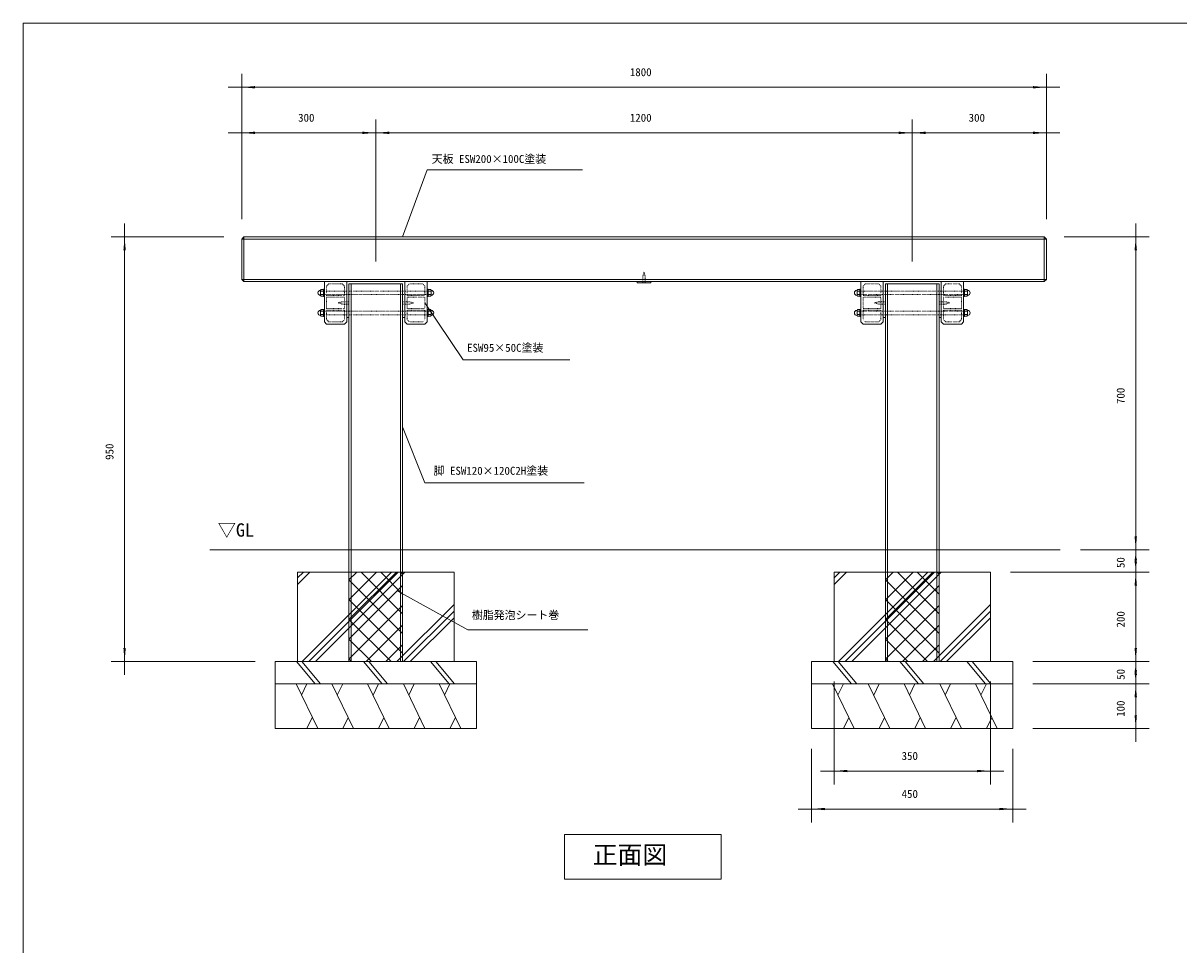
# Model space of a CAD drawing. Units: millimetres, scale not verified. Extents: x -2925 to 2925, y -2062 to 2062.
# Drawn here: x -2925 to -340, y 0 to 2062 of the extents above; entities that cross this region are included whole.
import ezdxf
from ezdxf.enums import TextEntityAlignment as Align

# ---------------------------------------------------------------- set-up
doc = ezdxf.new("R2010")
doc.units = ezdxf.units.MM
doc.header["$LTSCALE"] = 10
doc.linetypes.add('USER5', pattern=[0.208282, 0.069427, -0.138855])
doc.layers.add('0-1_IMPORTED', color=30, linetype='Continuous', lineweight=18)
doc.styles.add('ＭＳ ゴシック', font='')
doc.styles.get('ＭＳ ゴシック').set_extended_font_data('MS Gothic')

msp = doc.modelspace()

# ---------------------------------------------------------------- linework, layer by layer
at = {"layer": '0-1_IMPORTED', "color": 1}
for p, q in [((-2436, 1624), (-2436, 1949)), ((-636, 1624), (-636, 1949)), ((-2436, 1919), (-2466, 1919)), ((-636, 1919), (-2436, 1919)), ((-606, 1919), (-636, 1919)), ((-2436, 1624), (-2436, 1847)), ((-2136, 1529), (-2136, 1847)), ((-2136, 1529), (-2136, 1847)), ((-936, 1529), (-936, 1847)), ((-936, 1529), (-936, 1847)), ((-636, 1624), (-636, 1847)), ((-2466, 1817), (-2436, 1817)), ((-2436, 1817), (-2136, 1817)), ((-2166, 1817), (-2136, 1817)), ((-2136, 1817), (-2106, 1817)), ((-2136, 1817), (-936, 1817)), ((-966, 1817), (-936, 1817)), ((-936, 1817), (-906, 1817)), ((-936, 1817), (-636, 1817)), ((-636, 1817), (-606, 1817)), ((-2698, 1584), (-2698, 1614)), ((-436, 1584), (-436, 1614)), ((-2476, 1584), (-2728, 1584)), ((-2698, 634), (-2698, 1584)), ((-596, 1584), (-406, 1584)), ((-436, 884), (-436, 1584)), ((-436, 884), (-436, 914)), ((-559.88, 884), (-406, 884)), ((-559.88, 884), (-406, 884)), ((-436, 834), (-436, 884)), ((-436, 854), (-436, 884)), ((-436, 834), (-436, 864)), ((-716, 834), (-406, 834)), ((-716, 834), (-406, 834)), ((-436, 634), (-436, 834)), ((-436, 804), (-436, 834)), ((-2086.83, 791.09), (-1930.35, 704.65)), ((-1930.35, 704.65), (-1662, 704.65)), ((-436, 634), (-436, 664)), ((-2406, 634), (-2728, 634)), ((-2698, 604), (-2698, 634)), ((-666, 634), (-406, 634)), ((-666, 634), (-406, 634)), ((-436, 584), (-436, 634)), ((-436, 604), (-436, 634)), ((-436, 584), (-436, 614)), ((-1111, 589), (-1111, 359)), ((-761, 589), (-761, 359)), ((-666, 584), (-406, 584)), ((-666, 584), (-406, 584)), ((-436, 484), (-436, 584)), ((-436, 554), (-436, 584)), ((-666, 484), (-406, 484)), ((-436, 454), (-436, 484)), ((-1161, 439), (-1161, 274)), ((-711, 439), (-711, 274)), ((-1141, 389), (-1111, 389)), ((-1111, 389), (-761, 389)), ((-761, 389), (-731, 389)), ((-1191, 304), (-1161, 304)), ((-1161, 304), (-711, 304)), ((-711, 304), (-681, 304))]:
    msp.add_line(p, q, dxfattribs=at)
at = {"layer": '0-1_IMPORTED'}
for p, q in [((-2436, 1579), (-636, 1579)), ((-2431, 1584), (-2431, 1484)), ((-641, 1584), (-641, 1484)), ((-2436, 1489), (-636, 1489)), ((-2191, 1479), (-2191, 634)), ((-2081, 1479), (-2081, 634)), ((-991, 1479), (-991, 634)), ((-881, 1479), (-881, 634)), ((-2259.75, 1464.75), (-2259.5, 1464.75)), ((-2259.75, 1453.25), (-2259.5, 1453.25)), ((-2259.5, 1464.75), (-2258.49, 1466.5)), ((-2259.5, 1464.75), (-2259.5, 1453.25)), ((-2259.5, 1462.74), (-2253, 1462.74)), ((-2259.5, 1455.26), (-2253, 1455.26)), ((-2259.5, 1453.25), (-2258.49, 1451.5)), ((-2258.49, 1466.5), (-2254.01, 1466.5)), ((-2258.49, 1451.5), (-2254.01, 1451.5)), ((-2253, 1464.75), (-2254.01, 1466.5)), ((-2253, 1453.25), (-2254.01, 1451.5)), ((-2253, 1464.75), (-2253, 1453.25)), ((-2019, 1464.75), (-2017.99, 1466.5)), ((-2019, 1464.75), (-2019, 1453.25)), ((-2012.5, 1462.74), (-2019, 1462.74)), ((-2012.5, 1455.26), (-2019, 1455.26)), ((-2019, 1453.25), (-2017.99, 1451.5)), ((-2013.51, 1466.5), (-2017.99, 1466.5)), ((-2013.51, 1451.5), (-2017.99, 1451.5)), ((-2012.5, 1464.75), (-2013.51, 1466.5)), ((-2012.5, 1453.25), (-2013.51, 1451.5)), ((-2012.25, 1464.75), (-2012.5, 1464.75)), ((-2012.5, 1464.75), (-2012.5, 1453.25)), ((-2012.25, 1453.25), (-2012.5, 1453.25)), ((-1059.75, 1464.75), (-1059.5, 1464.75)), ((-1059.75, 1453.25), (-1059.5, 1453.25)), ((-1059.5, 1464.75), (-1058.49, 1466.5)), ((-1059.5, 1464.75), (-1059.5, 1453.25)), ((-1059.5, 1462.74), (-1053, 1462.74)), ((-1059.5, 1455.26), (-1053, 1455.26)), ((-1059.5, 1453.25), (-1058.49, 1451.5)), ((-1058.49, 1466.5), (-1054.01, 1466.5)), ((-1058.49, 1451.5), (-1054.01, 1451.5)), ((-1053, 1464.75), (-1054.01, 1466.5)), ((-1053, 1453.25), (-1054.01, 1451.5)), ((-1053, 1464.75), (-1053, 1453.25)), ((-819, 1464.75), (-817.99, 1466.5)), ((-819, 1464.75), (-819, 1453.25)), ((-812.5, 1462.74), (-819, 1462.74)), ((-812.5, 1455.26), (-819, 1455.26)), ((-819, 1453.25), (-817.99, 1451.5)), ((-813.51, 1466.5), (-817.99, 1466.5)), ((-813.51, 1451.5), (-817.99, 1451.5)), ((-812.5, 1464.75), (-813.51, 1466.5)), ((-812.5, 1453.25), (-813.51, 1451.5)), ((-812.25, 1464.75), (-812.5, 1464.75)), ((-812.5, 1464.75), (-812.5, 1453.25)), ((-812.25, 1453.25), (-812.5, 1453.25)), ((-2259.75, 1419.75), (-2259.5, 1419.75)), ((-2259.75, 1408.25), (-2259.5, 1408.25)), ((-2259.5, 1419.75), (-2258.49, 1421.5)), ((-2259.5, 1408.25), (-2259.5, 1419.75)), ((-2259.5, 1417.74), (-2253, 1417.74)), ((-2259.5, 1410.26), (-2253, 1410.26)), ((-2259.5, 1408.25), (-2258.49, 1406.5)), ((-2258.49, 1421.5), (-2254.01, 1421.5)), ((-2258.49, 1406.5), (-2254.01, 1406.5)), ((-2253, 1419.75), (-2254.01, 1421.5)), ((-2253, 1408.25), (-2254.01, 1406.5)), ((-2253, 1408.25), (-2253, 1419.75)), ((-2019, 1419.75), (-2017.99, 1421.5)), ((-2019, 1408.25), (-2019, 1419.75)), ((-2012.5, 1417.74), (-2019, 1417.74)), ((-2012.5, 1410.26), (-2019, 1410.26)), ((-2019, 1408.25), (-2017.99, 1406.5)), ((-2013.51, 1421.5), (-2017.99, 1421.5)), ((-2013.51, 1406.5), (-2017.99, 1406.5)), ((-2012.5, 1419.75), (-2013.51, 1421.5)), ((-2012.5, 1408.25), (-2013.51, 1406.5)), ((-2012.25, 1419.75), (-2012.5, 1419.75)), ((-2012.5, 1408.25), (-2012.5, 1419.75)), ((-2012.25, 1408.25), (-2012.5, 1408.25)), ((-1059.75, 1419.75), (-1059.5, 1419.75)), ((-1059.75, 1408.25), (-1059.5, 1408.25)), ((-1059.5, 1419.75), (-1058.49, 1421.5)), ((-1059.5, 1408.25), (-1059.5, 1419.75)), ((-1059.5, 1417.74), (-1053, 1417.74)), ((-1059.5, 1410.26), (-1053, 1410.26)), ((-1059.5, 1408.25), (-1058.49, 1406.5)), ((-1058.49, 1421.5), (-1054.01, 1421.5)), ((-1058.49, 1406.5), (-1054.01, 1406.5)), ((-1053, 1419.75), (-1054.01, 1421.5)), ((-1053, 1408.25), (-1054.01, 1406.5)), ((-1053, 1408.25), (-1053, 1419.75)), ((-819, 1419.75), (-817.99, 1421.5)), ((-819, 1408.25), (-819, 1419.75)), ((-812.5, 1417.74), (-819, 1417.74)), ((-812.5, 1410.26), (-819, 1410.26)), ((-819, 1408.25), (-817.99, 1406.5)), ((-813.51, 1421.5), (-817.99, 1421.5)), ((-813.51, 1406.5), (-817.99, 1406.5)), ((-812.5, 1419.75), (-813.51, 1421.5)), ((-812.5, 1408.25), (-813.51, 1406.5)), ((-812.25, 1419.75), (-812.5, 1419.75)), ((-812.5, 1408.25), (-812.5, 1419.75)), ((-812.25, 1408.25), (-812.5, 1408.25)), ((-2507, 884), (-604.88, 884)), ((-2311, 806.26), (-2283.26, 834)), ((-2311, 821.11), (-2298.11, 834)), ((-2300.83, 634), (-2100.83, 834)), ((-2285.98, 634), (-2085.98, 834)), ((-2271.13, 634), (-2071.13, 834)), ((-2196, 816.46), (-2178.46, 834)), ((-2196, 772.26), (-2134.26, 834)), ((-2196, 728.07), (-2090.07, 834)), ((-2076, 740.92), (-2169.08, 834)), ((-2076, 785.12), (-2124.88, 834)), ((-2076, 829.31), (-2080.69, 834)), ((-1111, 806.26), (-1083.26, 834)), ((-1111, 821.11), (-1098.11, 834)), ((-1100.83, 634), (-900.83, 834)), ((-1085.98, 634), (-885.98, 834)), ((-1071.13, 634), (-871.13, 834)), ((-996, 816.46), (-978.46, 834)), ((-996, 772.26), (-934.26, 834)), ((-996, 728.07), (-890.07, 834)), ((-876, 740.92), (-969.08, 834)), ((-876, 785.12), (-924.88, 834)), ((-876, 829.31), (-880.69, 834)), ((-2076, 696.73), (-2196, 816.73)), ((-2196, 683.87), (-2076, 803.87)), ((-876, 696.73), (-996, 816.73)), ((-996, 683.87), (-876, 803.87)), ((-2076, 652.53), (-2196, 772.53)), ((-2196, 639.68), (-2076, 759.68)), ((-2088.7, 634), (-1961, 761.7)), ((-876, 652.53), (-996, 772.53)), ((-996, 639.68), (-876, 759.68)), ((-888.7, 634), (-761, 761.7)), ((-2101.66, 634), (-2196, 728.34)), ((-2073.85, 634), (-1961, 746.85)), ((-2059, 634), (-1961, 732)), ((-901.66, 634), (-996, 728.34)), ((-873.85, 634), (-761, 746.85)), ((-859, 634), (-761, 732)), ((-2157.49, 634), (-2076, 715.49)), ((-957.49, 634), (-876, 715.49)), ((-2145.85, 634), (-2196, 684.15)), ((-945.85, 634), (-996, 684.15)), ((-2113.29, 634), (-2076, 671.29)), ((-913.29, 634), (-876, 671.29)), ((-2313.5, 634), (-2271.74, 584)), ((-2301.69, 634), (-2259.93, 584)), ((-2190.05, 634), (-2196, 639.95)), ((-2163.5, 634), (-2121.74, 584)), ((-2151.69, 634), (-2109.93, 584)), ((-2013.5, 634), (-1971.74, 584)), ((-2001.69, 634), (-1959.93, 584)), ((-1113.5, 634), (-1071.74, 584)), ((-1101.69, 634), (-1059.93, 584)), ((-990.05, 634), (-996, 639.95)), ((-963.5, 634), (-921.74, 584)), ((-951.69, 634), (-909.93, 584)), ((-813.5, 634), (-771.74, 584)), ((-801.69, 634), (-759.93, 584)), ((-2266, 484), (-2314.25, 584)), ((-2302.18, 559), (-2290.12, 584)), ((-2186, 484), (-2234.25, 584)), ((-2222.18, 559), (-2210.12, 584)), ((-2106, 484), (-2154.25, 584)), ((-2142.18, 559), (-2130.12, 584)), ((-2026, 484), (-2074.25, 584)), ((-2062.18, 559), (-2050.12, 584)), ((-1946, 484), (-1994.25, 584)), ((-1982.18, 559), (-1970.12, 584)), ((-1066, 484), (-1114.25, 584)), ((-1102.18, 559), (-1090.12, 584)), ((-986, 484), (-1034.25, 584)), ((-1022.18, 559), (-1010.12, 584)), ((-906, 484), (-954.25, 584)), ((-942.18, 559), (-930.12, 584)), ((-826, 484), (-874.25, 584)), ((-862.18, 559), (-850.12, 584)), ((-746, 484), (-794.25, 584)), ((-782.18, 559), (-770.12, 584)), ((-2278.06, 509), (-2290.12, 484)), ((-2198.06, 509), (-2210.12, 484)), ((-2118.06, 509), (-2130.12, 484)), ((-2038.06, 509), (-2050.12, 484)), ((-1958.06, 509), (-1970.12, 484)), ((-1078.06, 509), (-1090.12, 484)), ((-998.06, 509), (-1010.12, 484)), ((-918.06, 509), (-930.12, 484)), ((-838.06, 509), (-850.12, 484)), ((-758.06, 509), (-770.12, 484))]:
    msp.add_line(p, q, dxfattribs=at)
for points in [[(-2925, 2062.5), (2925, 2062.5), (2925, -2062.5), (-2925, -2062.5)], [(-2431, 1584), (-641, 1584), (-636, 1579), (-636, 1489), (-641, 1484), (-2431, 1484), (-2436, 1489), (-2436, 1579)], [(-2251, 1484), (-2251, 1394), (-2246, 1389), (-2206, 1389), (-2201, 1394), (-2201, 1484)], [(-2201, 1404), (-2201, 1479), (-2201, 1484), (-2196, 1484), (-2076, 1484), (-2071, 1484), (-2071, 1479), (-2071, 1404), (-2076, 1404), (-2076, 1479), (-2196, 1479), (-2196, 1404)], [(-2196, 1479), (-2076, 1479), (-2076, 634), (-2196, 634)], [(-2021, 1484), (-2021, 1394), (-2026, 1389), (-2066, 1389), (-2071, 1394), (-2071, 1484)], [(-1551, 1484), (-1521, 1484), (-1521, 1481), (-1551, 1481)], [(-1051, 1484), (-1051, 1394), (-1046, 1389), (-1006, 1389), (-1001, 1394), (-1001, 1484)], [(-871, 1404), (-871, 1479), (-871, 1484), (-876, 1484), (-996, 1484), (-1001, 1484), (-1001, 1479), (-1001, 1404), (-996, 1404), (-996, 1479), (-876, 1479), (-876, 1404)], [(-996, 1479), (-876, 1479), (-876, 634), (-996, 634)], [(-821, 1484), (-821, 1394), (-826, 1389), (-866, 1389), (-871, 1394), (-871, 1484)], [(-2251, 1467), (-2253, 1467), (-2253, 1451), (-2251, 1451)], [(-2021, 1467), (-2019, 1467), (-2019, 1451), (-2021, 1451)], [(-1051, 1467), (-1053, 1467), (-1053, 1451), (-1051, 1451)], [(-821, 1467), (-819, 1467), (-819, 1451), (-821, 1451)], [(-2251, 1406), (-2253, 1406), (-2253, 1422), (-2251, 1422)], [(-2021, 1406), (-2019, 1406), (-2019, 1422), (-2021, 1422)], [(-1051, 1406), (-1053, 1406), (-1053, 1422), (-1051, 1422)], [(-821, 1406), (-819, 1406), (-819, 1422), (-821, 1422)], [(-2311, 834), (-1961, 834), (-1961, 634), (-2311, 634)], [(-2196, 834), (-2076, 834), (-2076, 634), (-2196, 634)], [(-1111, 834), (-761, 834), (-761, 634), (-1111, 634)], [(-2361, 634), (-1911, 634), (-1911, 584), (-2361, 584)], [(-1161, 634), (-711, 634), (-711, 584), (-1161, 584)], [(-2361, 584), (-1911, 584), (-1911, 484), (-2361, 484)], [(-1161, 584), (-711, 584), (-711, 484), (-1161, 484)], [(-1713.7, 246.95), (-1363.7, 246.95), (-1363.7, 146.95), (-1713.7, 146.95)]]:
    msp.add_lwpolyline(points, close=True, dxfattribs=at)
at = {"layer": '0-1_IMPORTED', "color": 1}
for points in [[(-2076, 1584), (-2021, 1734), (-1674, 1734)], [(-2026, 1436.5), (-1940.4, 1309), (-1702, 1309)], [(-2076, 1159), (-2026, 1034), (-1670, 1034)]]:
    msp.add_lwpolyline(points, dxfattribs=at)
at = {"layer": '0-1_IMPORTED', "linetype": 'USER5'}
for points in [[(-1538.57, 1481), (-1533.43, 1481), (-1533.43, 1496), (-1536, 1505.45), (-1538.57, 1496)], [(-2206, 1474), (-2206, 1453), (-2246, 1453), (-2246, 1474), (-2241, 1479), (-2211, 1479)], [(-2026, 1474), (-2026, 1453), (-2066, 1453), (-2066, 1474), (-2061, 1479), (-2031, 1479)], [(-1046, 1474), (-1046, 1453), (-1006, 1453), (-1006, 1474), (-1011, 1479), (-1041, 1479)], [(-866, 1474), (-866, 1453), (-826, 1453), (-826, 1474), (-831, 1479), (-861, 1479)], [(-2251, 1463), (-2021, 1463), (-2021, 1455), (-2251, 1455)], [(-2206, 1449), (-2206, 1424), (-2246, 1424), (-2246, 1449)], [(-2026, 1449), (-2026, 1424), (-2066, 1424), (-2066, 1449)], [(-821, 1463), (-1051, 1463), (-1051, 1455), (-821, 1455)], [(-1046, 1449), (-1046, 1424), (-1006, 1424), (-1006, 1449)], [(-866, 1449), (-866, 1424), (-826, 1424), (-826, 1449)], [(-2196, 1439.07), (-2196, 1433.93), (-2211, 1433.93), (-2220.45, 1436.5), (-2211, 1439.07)], [(-2076, 1439.07), (-2076, 1433.93), (-2061, 1433.93), (-2051.55, 1436.5), (-2061, 1439.07)], [(-996, 1439.07), (-996, 1433.93), (-1011, 1433.93), (-1020.45, 1436.5), (-1011, 1439.07)], [(-876, 1439.07), (-876, 1433.93), (-861, 1433.93), (-851.55, 1436.5), (-861, 1439.07)], [(-2251, 1410), (-2021, 1410), (-2021, 1418), (-2251, 1418)], [(-2206, 1399), (-2206, 1420), (-2246, 1420), (-2246, 1399), (-2241, 1394), (-2211, 1394)], [(-2026, 1399), (-2026, 1420), (-2066, 1420), (-2066, 1399), (-2061, 1394), (-2031, 1394)], [(-821, 1410), (-1051, 1410), (-1051, 1418), (-821, 1418)], [(-1046, 1399), (-1046, 1420), (-1006, 1420), (-1006, 1399), (-1011, 1394), (-1041, 1394)], [(-866, 1399), (-866, 1420), (-826, 1420), (-826, 1399), (-831, 1394), (-861, 1394)]]:
    msp.add_lwpolyline(points, close=True, dxfattribs=at)
at = {"layer": '0-1_IMPORTED'}
for centre, start, end in [((-2259.75, 1459), 90, 270), ((-2012.25, 1459), 270, 90), ((-1059.75, 1459), 90, 270), ((-812.25, 1459), 270, 90), ((-2259.75, 1414), 90, 270), ((-2012.25, 1414), 270, 90), ((-1059.75, 1414), 90, 270), ((-812.25, 1414), 270, 90)]:
    msp.add_arc(centre, 5.75, start, end, dxfattribs=at)
at = {"layer": '0-1_IMPORTED', "color": 1}
for points in [[(-2436, 1919), (-2406, 1921.62), (-2406, 1916.38)], [(-636, 1919), (-666, 1916.38), (-666, 1921.62)], [(-2436, 1817), (-2406, 1819.62), (-2406, 1814.38)], [(-2136, 1817), (-2166, 1814.38), (-2166, 1819.62)], [(-2136, 1817), (-2106, 1819.62), (-2106, 1814.38)], [(-936, 1817), (-966, 1814.38), (-966, 1819.62)], [(-936, 1817), (-906, 1819.62), (-906, 1814.38)], [(-636, 1817), (-666, 1814.38), (-666, 1819.62)], [(-2698, 1584), (-2695.38, 1554), (-2700.62, 1554)], [(-436, 1584), (-433.38, 1554), (-438.62, 1554)], [(-436, 884), (-438.62, 914), (-433.38, 914)], [(-436, 884), (-433.38, 854), (-438.62, 854)], [(-436, 834), (-438.62, 864), (-433.38, 864)], [(-436, 834), (-433.38, 804), (-438.62, 804)], [(-2698, 634), (-2700.62, 664), (-2695.38, 664)], [(-436, 634), (-438.62, 664), (-433.38, 664)], [(-436, 634), (-433.38, 604), (-438.62, 604)], [(-436, 584), (-438.62, 614), (-433.38, 614)], [(-436, 584), (-433.38, 554), (-438.62, 554)], [(-436, 484), (-438.62, 514), (-433.38, 514)], [(-1111, 389), (-1081, 391.62), (-1081, 386.38)], [(-761, 389), (-791, 386.38), (-791, 391.62)], [(-1161, 304), (-1131, 306.62), (-1131, 301.38)], [(-711, 304), (-741, 301.38), (-741, 306.62)]]:
    msp.add_solid(points, dxfattribs=at)

# ---------------------------------------------------------------- texts
at = {"layer": '0-1_IMPORTED', "color": 7, "style": 'ＭＳ ゴシック'}
for s, height, p in [('1800', 17.91, (-1567.75, 1938.45)), ('300', 17.91, (-2309.81, 1836.45)), ('1200', 17.91, (-1567.75, 1836.45)), ('300', 17.91, (-809.81, 1836.45)), ('天板 ESW200×100C塗装', 17.91, (-2011.02, 1744.17)), ('ESW95×50C塗装', 17.91, (-1931.84, 1321.7)), ('脚 ESW120×120C2H塗装', 17.91, (-2006.67, 1046.5)), ('▽GL', 29.85, (-2489.72, 904.49)), ('樹脂発泡シート巻', 17.91, (-1921.11, 723.6)), ('350', 17.91, (-959.81, 408.45)), ('450', 17.91, (-959.81, 323.45)), ('正面図', 40.7, (-1650.7, 169.07))]:
    msp.add_text(s, height=height, dxfattribs=at).set_placement(p, align=Align.BOTTOM_LEFT)
for s, p in [('700', (-455.44, 1210.19)), ('950', (-2717.45, 1085.19)), ('50', (-455.44, 843.12)), ('200', (-455.44, 710.19)), ('50', (-455.44, 593.12)), ('100', (-455.44, 510.19))]:
    msp.add_text(s, height=17.91, rotation=90, dxfattribs=at).set_placement(p, align=Align.BOTTOM_LEFT)

doc.saveas('drawing.dxf')
